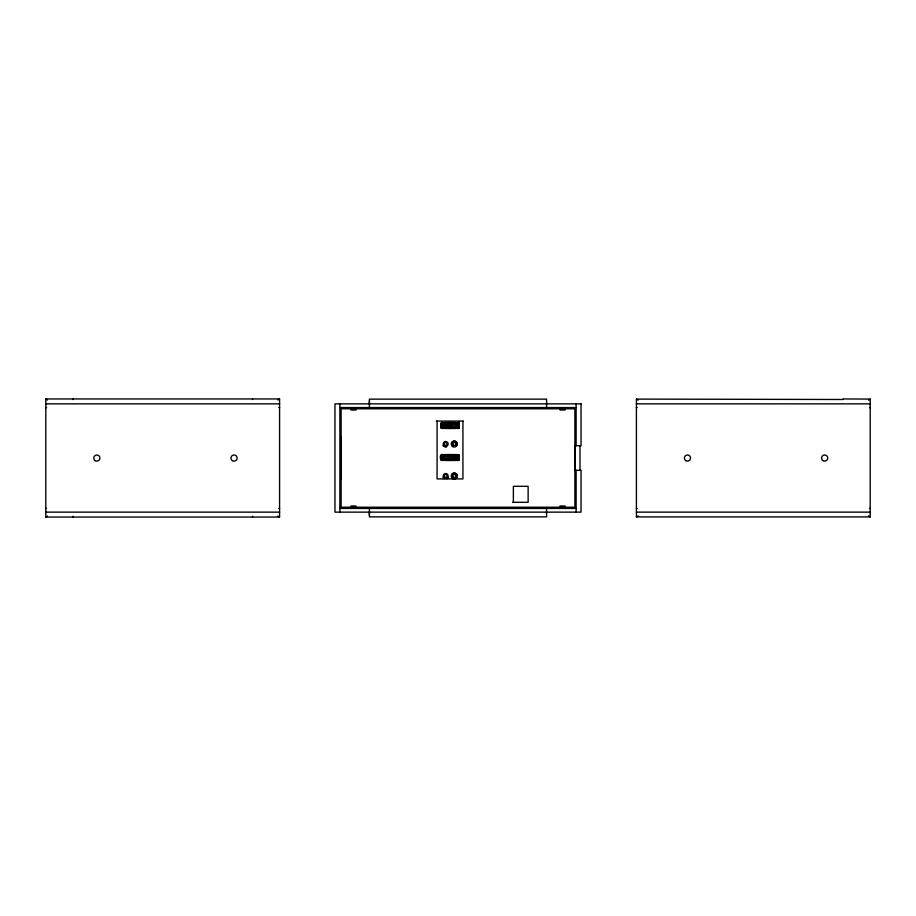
<?xml version="1.0" encoding="UTF-8"?>
<svg xmlns="http://www.w3.org/2000/svg" width="916" height="916" viewBox="0 0 916 916"><rect width="100%" height="100%" fill="white"/><g stroke="black" fill="none" stroke-linecap="round" stroke-linejoin="round"><path stroke-width="1.37" d="M341.107 478.919L341.107 437.081M843.132 399.49L636.414 399.101L636.414 516.899L870.2 516.899L870.2 399.101L843.132 398.941M456.649 426.341L456.157 426.787L456.649 426.066M456.649 458.332C456.477 453.317 455.928 459.958 456.58 458.286M456.454 426.066L456.157 424.452L442.279 425.081L441.89 423.971L458.046 423.845L457.931 426.066L456.202 426.535L441.02 426.432M443.848 456.237L443.355 457.073M443.848 424.245L443.745 426.524L456.305 426.478L456.157 424.245L456.649 425.081L457.931 424.967L456.454 424.967M443.47 458.011L443.848 458.664L443.802 456.489L458.985 456.592M369.343 403.864L369.411 400.716M442.004 423.215L441.501 423.719L442.004 422.436L443.23 423.203L441.077 424.211L441.077 427.314L443.23 427.463L442.737 428.596L441.558 427.314L442.004 427.818M443.035 455.561L441.077 456.202L441.077 459.305L443.23 459.454L442.737 460.588L441.558 459.305L442.004 459.809M441.535 426.432L441.535 427.658L441.878 426.432C444.168 426.867 444.294 423.765 442.279 425.081M443.436 459.237L441.901 459.099L458.115 459.053L458.115 458.412L443.768 458.504L443.848 456.5M456.477 427.165C458.424 428.539 458.676 425.024 456.649 425.951M457.943 459.248L457.931 456.958L456.397 456.74M458.275 424.211L457.531 423.581L458.927 423.719L458 422.436L457.233 423.1L441.077 422.974L441.409 423.719M443.481 455.069C439.44 453.466 441.924 457.416 442.004 454.428L442.783 455.115L456.42 454.805L456.477 456.122M443.527 458.893L443.584 460.21L456.42 460.21L458.859 460.072L458.927 458.813M442.05 458.401L442.13 455.756L457.874 455.756L458.115 456.615C458.607 458.687 453.855 458.538 457.977 458.527M441.535 456.592L441.535 455.366L442.073 456.958L443.47 456.615L443.699 458.469L458.985 458.424M458.985 427.955C458.882 412.154 458.584 433.806 458.985 426.822L456.775 427.829L458 428.596L458.927 427.314M458.939 459.305L457.576 459.431L458.275 458.813M441.878 424.016C445.153 423.581 441.329 423.478 442.13 425.07L442.13 425.963M456.775 459.454C458.218 459.42 456.386 459.385 457.267 460.588L458.927 459.305M442.737 460.015L456.157 459.511L443.848 459.626M458.046 427.188L441.959 427.188L443.527 426.902L443.584 428.219L456.42 428.219C455.401 425.894 458.458 428.138 458.115 426.421L456.305 426.478L458.985 426.432M458.985 423.077L456.569 422.952C455.137 425.035 461.011 423.135 456.157 424.062L456.157 422.814M458.939 423.719L458.95 422.997L458.985 424.211M458.275 456.202L457.531 455.573L458.973 456.202L458.927 454.966L458.985 459.947M441.604 427.337L441.077 428.058L441.146 422.952L441.146 428.081L443.848 428.104M443.481 459.947C439.955 462.729 439.096 453.924 442.004 455.069M441.981 455.309L441.409 455.71M457.164 455.172C457.725 455.95 456.637 455.653 457.267 454.428L458.973 456.202M458 459.809L458.595 459.305M441.89 455.939L458.126 456.008L456.477 456.065M457.233 455.092C455.046 455.034 460.851 454.588 458.057 455.355M456.477 459.134L458.126 459.008L442.13 459.111L441.878 458.424L441.535 459.649L441.535 458.424M443.584 458.057L441.02 458.424M458.011 427.761L458.595 427.314M443.642 456.489L441.89 456.603L456.283 456.569L456.386 458.435M443.848 424.509L441.89 424.612L441.535 423.375L441.535 424.6M443.63 456.637L441.02 456.592M442.783 423.123L443.584 422.826M457.164 423.181C458.126 423.971 456.26 423.478 457.233 423.1M458.469 424.6L458.469 423.375L458.115 424.623L457.874 423.787M456.157 428.104L457.221 427.909L457.267 428.596M458.469 456.592L458.469 455.366L458.115 456.615L456.363 456.489M636.414 516.899L638.108 515.88M870.2 399.101L868.505 400.12M45.8 517.059L279.586 517.059L279.586 398.941L45.8 398.941L45.8 517.059L47.495 516.063M279.586 399.033L277.892 400.006M442.279 425.951L443.584 426.066M441.604 459.328L441.077 460.05L442.004 459.947M445.359 423.398L445.394 422.436L445.76 423.387M446.344 423.398L446.367 422.436L446.745 423.387M447.351 423.387L447.729 422.436L447.752 423.398M448.336 423.387L448.714 422.436L448.737 423.398M449.298 423.398L449.321 422.436L449.722 423.398M451.267 423.398L451.29 422.436L451.691 423.398M444.775 427.646L444.409 428.596L444.798 427.829M452.252 423.398L452.275 422.436L452.676 423.398M453.237 423.398L453.26 422.436L453.638 423.387M445.76 427.646L445.76 428.596L445.394 427.646M454.221 423.398L454.244 422.436L454.611 423.387M446.745 427.646L446.745 428.596L446.367 427.646M455.229 423.387L455.595 422.436L455.63 423.398M447.729 427.646L447.729 428.596L447.351 427.646M448.714 427.646L448.714 428.596L448.336 427.646M449.699 427.646L449.699 428.596L449.321 427.646M451.668 427.646L451.668 428.596L451.29 427.646M452.653 427.646L452.653 428.596L452.275 427.646M453.638 427.646L453.638 428.596L453.26 427.646M454.611 427.646L454.611 428.596L454.244 427.646M455.595 427.646L455.595 428.596L455.229 427.646M445.359 455.389L445.394 454.428L445.76 455.378M446.344 455.389L446.367 454.428L446.745 455.378M447.351 455.378L447.729 454.428L447.752 455.389M448.336 455.378L448.714 454.428L448.737 455.389M449.298 455.389L449.321 454.428L449.722 455.389M451.267 455.389L451.29 454.428L451.691 455.389M444.775 459.637L444.409 460.588L444.798 459.821M452.252 455.389L452.275 454.428L452.676 455.389M453.237 455.389L453.26 454.428L453.638 455.378M445.76 459.637L445.76 460.588L445.394 459.637M446.745 459.637L446.745 460.588L446.367 459.637M454.221 455.389L454.244 454.428L454.611 455.378M455.229 455.378L455.595 454.428L455.63 455.389M447.729 459.637L447.729 460.588L447.351 459.637M448.714 459.637L448.714 460.588L448.336 459.637M449.699 459.637L449.699 460.588L449.321 459.637M451.668 459.637L451.668 460.588L451.29 459.637M452.653 459.637L452.653 460.588L452.275 459.637M453.638 459.637L453.638 460.588L453.26 459.637M454.611 459.637L454.611 460.588L454.244 459.637M455.595 459.637L455.595 460.588L455.229 459.637M456.237 426.512L456.283 424.577L441.02 424.6M443.527 455.882L442.027 456.489M441.73 424.211L443.23 423.57M458.275 426.822L456.775 427.463M441.73 456.202L443.23 455.561M457.221 459.901L456.157 460.095L456.157 458.962C458.229 459.878 458.229 455.137 456.157 456.054L456.157 454.805M443.481 423.077L442.004 422.952M456.523 427.955L458 428.081M442.004 454.943L443.436 454.943L443.527 456.122M45.8 403.864L279.586 403.864M636.414 403.864L870.2 403.864M45.8 407.551L46.556 407.551M278.83 407.551L279.586 407.551M339.882 407.551L576.118 407.551M636.414 407.551L637.17 407.551M869.444 407.551L870.2 407.551M436.291 421.085L463.198 421.085M444.798 423.203L444.409 422.436L444.798 423.398M441.535 423.375L443.436 423.375M456.157 423.398L443.848 423.513L443.848 422.814M456.569 423.375L458.469 423.375M443.848 424.062L442.543 424.314L442.794 426.97M456.363 424.497L458.985 424.6M443.848 426.524C441.409 425.551 441.111 428.31 443.848 426.97M456.157 427.52L443.848 427.52L443.848 428.219M441.535 427.658L443.436 427.658M443.848 427.635L456.157 427.635M456.569 427.658L458.469 427.658L458.469 426.432M456.569 428.081L458.859 428.081M444.798 455.195L444.409 454.428L444.798 455.389M441.535 455.366L443.436 455.366M443.848 455.389L456.157 455.389M456.569 455.366L458.469 455.366M456.157 455.504L443.848 455.504L443.848 454.805M443.848 456.054C441.775 455.137 441.775 459.878 443.848 458.962M442.027 458.527L443.642 458.527M441.535 459.649L443.436 459.649M456.569 459.649L458.469 459.649L458.469 458.424M458.859 460.072L456.569 460.072L456.477 458.893M512.548 502.3L528.131 502.3L528.131 486.304L513.372 486.304L513.372 502.3M45.8 508.449L46.556 508.449M278.83 508.449L279.586 508.449M339.882 508.449L576.118 508.449M636.414 508.449L637.17 508.449M869.444 508.449L870.2 508.449M45.8 512.136L279.586 512.136M636.414 512.136L870.2 512.136M441.409 426.822L442.531 427.463M441.409 458.813L442.531 459.454M47.495 400.006L45.8 399.033M277.892 516.063L279.586 517.059M638.108 400.12L636.414 399.101M868.505 515.88L870.2 516.899M457.21 424.062L457.462 426.719L455.263 427.165M458.469 427.658L458.126 426.432M458.469 459.649L458.126 458.424M443.55 426.409L443.699 424.555M443.436 423.89L443.436 422.952M458.985 455.069L458.939 455.71M457.256 459.969L457.267 460.588M442.737 423.009L442.737 422.436M442.737 455L442.737 454.428M369.343 512.136L369.411 515.284M579.988 445.691L579.988 470.309M576.118 403.864L576.118 445.691M576.118 470.309L576.118 512.136M565.046 408.776L565.046 410.013L560.123 410.013L560.123 408.776M565.046 507.224L565.046 505.987L560.123 505.987L560.123 507.224M546.589 407.551L546.589 399.136L369.411 399.136L369.411 407.551M546.589 508.449L546.589 516.864L369.411 516.864L369.411 508.449M462.924 421.085L462.924 478.919L437.081 478.919L437.081 421.085M458.79 424.6L458.79 426.432M458.79 456.592L458.79 458.424M458.595 455.069L458.595 459.947M457.725 425.081L457.725 425.951M456.157 426.97L456.157 428.219M441.409 455.069L441.409 459.947M441.214 424.6L441.214 426.432M441.214 456.592L441.214 458.424M355.877 408.776L355.877 410.013L350.954 410.013L350.954 408.776M355.877 507.224L355.877 505.987L350.954 505.987L350.954 507.224M339.882 403.864L339.882 512.136M252.518 398.941L252.518 399.582M252.518 516.235L252.518 517.059M72.868 398.941L72.868 399.582M72.868 516.235L72.868 517.059M456.58 442.657A2.622 2.622 0 0 1 456.58 445.279M456.317 445.657A2.622 2.622 0 0 1 455.618 446.241M452.996 446.241A2.622 2.622 0 0 1 452.298 445.657M452.035 445.279A2.622 2.622 0 0 1 452.035 442.657M452.458 442.119A2.622 2.622 0 0 1 453.855 441.397M454.76 441.397A2.622 2.622 0 0 1 456.157 442.119M456.58 474.66A2.622 2.622 0 0 1 456.58 477.27M456.317 477.648A2.622 2.622 0 0 1 455.618 478.232M452.996 478.232A2.622 2.622 0 0 1 452.298 477.648M452.035 477.27A2.622 2.622 0 0 1 452.035 474.66M452.458 474.11A2.622 2.622 0 0 1 453.855 473.389M454.76 473.389A2.622 2.622 0 0 1 456.157 474.11M446.642 446.894A3.08 3.08 0 0 1 444.741 446.894M443.882 446.458A3.08 3.08 0 0 1 442.955 445.371M448.439 477.362A3.08 3.08 0 0 1 447.088 478.702M444.294 478.702A3.08 3.08 0 0 1 442.955 477.362M450.306 423.387L450.683 422.436L450.306 423.387M450.706 427.635L450.306 428.596L450.706 427.635M450.306 455.378L450.683 454.428L450.306 455.378M450.706 459.626L450.306 460.588L450.706 459.626M581.042 403.864L334.958 403.864L334.958 512.136L581.042 512.136L581.042 470.309L575.214 470.309L575.214 445.691L581.042 445.691L581.042 403.864M574.893 408.776L341.107 408.776L341.107 507.224L574.893 507.224L574.893 408.776M232.515 460.714A3.08 3.08 0 0 0 237.13 458.057A3.08 3.08 0 0 0 232.515 455.389A3.08 3.08 0 0 0 232.515 460.714M95.321 460.714A3.08 3.08 0 0 0 99.936 458.057A3.08 3.08 0 0 0 95.321 455.389A3.08 3.08 0 0 0 95.321 460.714M823.129 460.714A3.08 3.08 0 0 0 827.743 458.057A3.08 3.08 0 0 0 823.129 455.389A3.08 3.08 0 0 0 823.129 460.714M685.935 460.714A3.08 3.08 0 0 0 690.55 458.057A3.08 3.08 0 0 0 685.935 455.389A3.08 3.08 0 0 0 685.935 460.714M452.767 446.642A3.08 3.08 0 0 0 457.382 443.974A3.08 3.08 0 0 0 452.767 441.306A3.08 3.08 0 0 0 452.767 446.642M453.569 445.256A1.477 1.477 0 0 0 455.79 443.974A1.477 1.477 0 0 0 453.569 442.691A1.477 1.477 0 0 0 453.569 445.256M452.767 478.633A3.08 3.08 0 0 0 457.382 475.965A3.08 3.08 0 0 0 452.767 473.297A3.08 3.08 0 0 0 452.767 478.633M453.569 477.247A1.477 1.477 0 0 0 455.79 475.965A1.477 1.477 0 0 0 453.569 474.683A1.477 1.477 0 0 0 453.569 477.247M444.958 445.256A1.477 1.477 0 0 0 447.168 443.974A1.477 1.477 0 0 0 444.958 442.691A1.477 1.477 0 0 0 444.958 445.256M444.466 446.103A2.462 2.462 0 0 0 448.153 443.974A2.462 2.462 0 0 0 444.466 441.844A2.462 2.462 0 0 0 444.466 446.103M444.958 477.247A1.477 1.477 0 0 0 447.168 475.965A1.477 1.477 0 0 0 444.958 474.683A1.477 1.477 0 0 0 444.958 477.247M444.466 478.095A2.462 2.462 0 0 0 448.153 475.965A2.462 2.462 0 0 0 444.466 473.835A2.462 2.462 0 0 0 444.466 478.095"/></g></svg>
